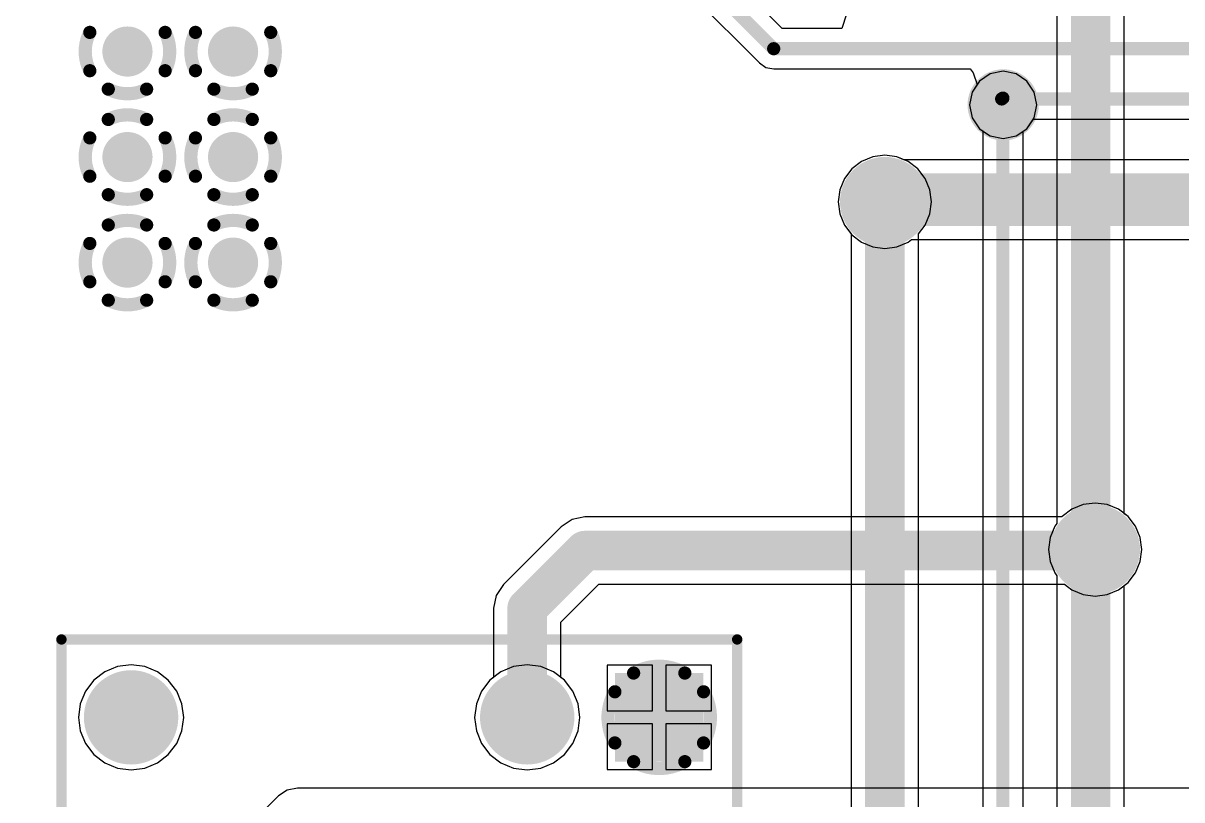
# Model space of a CAD drawing. Header units: millimetres. Extents: x 6.83 to 16.18, y 4.59 to 12.3.
# Drawn here: x 7.531 to 8.408, y 9.695 to 10.284 of the extents above; entities that cross this region are included whole.
import ezdxf

# ---------------------------------------------------------------- set-up
doc = ezdxf.new("R2010")
doc.units = ezdxf.units.MM
doc.header["$MEASUREMENT"] = 0
for name, color, linetype in [('BottomLayer', 5, 'Continuous'), ('BottomSolder', 6, 'Continuous'), ('InternalPlane1', 76, 'Continuous'), ('InternalPlane2', 16, 'Continuous'), ('MultiLayer', 9, 'Continuous'), ('PadHoleLayer', 156, 'Continuous'), ('TopLayer', 1, 'Continuous'), ('TopOverlay', 2, 'Continuous'), ('TopSolder', 216, 'Continuous'), ('ViaHoleLayer', 16, 'Continuous')]:
    doc.layers.add(name, color=color, linetype=linetype)

# ---------------------------------------------------------------- blocks, each defined once
blk = doc.blocks.new('R_____OMRON5V_30')
at = {"layer": 'BottomLayer', "const_width": 0.0295275}
for points in [[(0.1852362, 0, 1), (0.2147638, 0, 1)], [(-0.0147638, -0.1, 1), (0.0147638, -0.1, 1)], [(0.1852362, -0.1, 1), (0.2147638, -0.1, 1)], [(-0.0147638, -0.4, 1), (0.0147638, -0.4, 1)], [(0.1852362, -0.4, 1), (0.2147638, -0.4, 1)]]:
    blk.add_lwpolyline(points, format="xyb", close=True, dxfattribs=at)
at = {"layer": 'BottomLayer'}
blk.add_solid([(-0.0295275, -0.0295275), (0.0295275, -0.0295275), (-0.0295275, 0.0295275), (0.0295275, 0.0295275)], dxfattribs=at)
at = {"layer": 'BottomSolder', "const_width": 0.0335275}
for points in [[(0.1832362, 0, 1), (0.2167638, 0, 1)], [(-0.0167638, -0.1, 1), (0.0167638, -0.1, 1)], [(0.1832362, -0.1, 1), (0.2167638, -0.1, 1)], [(-0.0167638, -0.4, 1), (0.0167638, -0.4, 1)], [(0.1832362, -0.4, 1), (0.2167638, -0.4, 1)]]:
    blk.add_lwpolyline(points, format="xyb", close=True, dxfattribs=at)
at = {"layer": 'BottomSolder'}
blk.add_solid([(-0.0335275, -0.0335275), (0.0335275, -0.0335275), (-0.0335275, 0.0335275), (0.0335275, 0.0335275)], dxfattribs=at)
at = {"layer": 'InternalPlane1', "const_width": 0.01}
for points in [[(-0.0193898, 0.033584, -0.2679491924313147), (0.0193897, 0.033584)], [(-0.033584, -0.0193898, -0.2679491924313147), (-0.033584, 0.0193897)], [(0.033584, 0.0193898, -0.2679491924313147), (0.033584, -0.0193897)], [(0.0193898, -0.033584, -0.2679491924313147), (-0.0193897, -0.033584)]]:
    blk.add_lwpolyline(points, format="xyb", dxfattribs=at)
at = {"layer": 'InternalPlane1'}
for points, const_width in [([(-0.0218898, 0.033584, 1), (-0.0168898, 0.033584, 1)], 0.005), ([(0.0168897, 0.033584, 1), (0.0218897, 0.033584, 1)], 0.005), ([(0.1831102, 0, 1), (0.2168898, 0, 1)], 0.0337795), ([(-0.036084, 0.0193897, 1), (-0.031084, 0.0193897, 1)], 0.005), ([(0.031084, 0.0193898, 1), (0.036084, 0.0193898, 1)], 0.005), ([(-0.036084, -0.0193898, 1), (-0.031084, -0.0193898, 1)], 0.005), ([(0.031084, -0.0193897, 1), (0.036084, -0.0193897, 1)], 0.005), ([(-0.0218897, -0.033584, 1), (-0.0168897, -0.033584, 1)], 0.005), ([(0.0168898, -0.033584, 1), (0.0218898, -0.033584, 1)], 0.005), ([(-0.017874, -0.1, 1), (0.017874, -0.1, 1)], 0.035748), ([(0.182126, -0.1, 1), (0.217874, -0.1, 1)], 0.035748), ([(-0.017874, -0.4, 1), (0.017874, -0.4, 1)], 0.035748), ([(0.182126, -0.4, 1), (0.217874, -0.4, 1)], 0.035748)]:
    blk.add_lwpolyline(points, format="xyb", close=True, dxfattribs=dict(at, const_width=const_width))
at = {"layer": 'InternalPlane2', "const_width": 0.01}
for points in [[(-0.0193898, 0.033584, -0.2679491924313147), (0.0193897, 0.033584)], [(-0.033584, -0.0193898, -0.2679491924313147), (-0.033584, 0.0193897)], [(0.033584, 0.0193898, -0.2679491924313147), (0.033584, -0.0193897)], [(0.0193898, -0.033584, -0.2679491924313147), (-0.0193897, -0.033584)]]:
    blk.add_lwpolyline(points, format="xyb", dxfattribs=at)
at = {"layer": 'InternalPlane2'}
for points, const_width in [([(-0.0218898, 0.033584, 1), (-0.0168898, 0.033584, 1)], 0.005), ([(0.0168897, 0.033584, 1), (0.0218897, 0.033584, 1)], 0.005), ([(0.1831102, 0, 1), (0.2168898, 0, 1)], 0.0337795), ([(-0.036084, 0.0193897, 1), (-0.031084, 0.0193897, 1)], 0.005), ([(0.031084, 0.0193898, 1), (0.036084, 0.0193898, 1)], 0.005), ([(-0.036084, -0.0193898, 1), (-0.031084, -0.0193898, 1)], 0.005), ([(0.031084, -0.0193897, 1), (0.036084, -0.0193897, 1)], 0.005), ([(-0.0218897, -0.033584, 1), (-0.0168897, -0.033584, 1)], 0.005), ([(0.0168898, -0.033584, 1), (0.0218898, -0.033584, 1)], 0.005), ([(-0.017874, -0.1, 1), (0.017874, -0.1, 1)], 0.035748), ([(0.182126, -0.1, 1), (0.217874, -0.1, 1)], 0.035748), ([(-0.017874, -0.4, 1), (0.017874, -0.4, 1)], 0.035748), ([(0.182126, -0.4, 1), (0.217874, -0.4, 1)], 0.035748)]:
    blk.add_lwpolyline(points, format="xyb", close=True, dxfattribs=dict(at, const_width=const_width))
at = {"layer": 'MultiLayer', "const_width": 0.0295275}
for points in [[(0.1852362, 0, 1), (0.2147638, 0, 1)], [(-0.0147638, -0.1, 1), (0.0147638, -0.1, 1)], [(0.1852362, -0.1, 1), (0.2147638, -0.1, 1)], [(-0.0147638, -0.4, 1), (0.0147638, -0.4, 1)], [(0.1852362, -0.4, 1), (0.2147638, -0.4, 1)]]:
    blk.add_lwpolyline(points, format="xyb", close=True, dxfattribs=at)
at = {"layer": 'MultiLayer'}
blk.add_solid([(-0.0295275, -0.0295275), (0.0295275, -0.0295275), (-0.0295275, 0.0295275), (0.0295275, 0.0295275)], dxfattribs=at)
at = {"layer": 'PadHoleLayer'}
for points, const_width in [([(-0.0068898, 0, 1), (0.0068898, 0, 1)], 0.0137795), ([(0.1931102, 0, 1), (0.2068898, 0, 1)], 0.0137795), ([(-0.007874, -0.1, 1), (0.007874, -0.1, 1)], 0.015748), ([(0.192126, -0.1, 1), (0.207874, -0.1, 1)], 0.015748), ([(-0.007874, -0.4, 1), (0.007874, -0.4, 1)], 0.015748), ([(0.192126, -0.4, 1), (0.207874, -0.4, 1)], 0.015748)]:
    blk.add_lwpolyline(points, format="xyb", close=True, dxfattribs=dict(at, const_width=const_width))
at = {"layer": 'TopLayer', "const_width": 0.0295275}
for points in [[(0.1852362, 0, 1), (0.2147638, 0, 1)], [(-0.0147638, -0.1, 1), (0.0147638, -0.1, 1)], [(0.1852362, -0.1, 1), (0.2147638, -0.1, 1)], [(-0.0147638, -0.4, 1), (0.0147638, -0.4, 1)], [(0.1852362, -0.4, 1), (0.2147638, -0.4, 1)]]:
    blk.add_lwpolyline(points, format="xyb", close=True, dxfattribs=at)
at = {"layer": 'TopLayer'}
blk.add_solid([(-0.0295275, -0.0295275), (0.0295275, -0.0295275), (-0.0295275, 0.0295275), (0.0295275, 0.0295275)], dxfattribs=at)
at = {"layer": 'TopOverlay', "const_width": 0.007874}
for points in [[(-0.0590551, -0.4527559), (-0.0590551, 0.0590551)], [(0.2559055, 0.0590551), (-0.0590551, 0.0590551)], [(0.2559055, -0.4527559), (0.2559055, 0.0590551)], [(0.2559055, -0.4527559), (-0.0590551, -0.4527559)]]:
    blk.add_lwpolyline(points, dxfattribs=at)
at = {"layer": 'TopOverlay', "const_width": 0.003937}
for points in [[(-0.0610236, 0.0590551, 1), (-0.0570866, 0.0590551, 1)], [(-0.0610236, 0.0590551, 1), (-0.0570866, 0.0590551, 1)], [(0.253937, 0.0590551, 1), (0.257874, 0.0590551, 1)], [(0.253937, 0.0590551, 1), (0.257874, 0.0590551, 1)], [(-0.0610236, -0.4527559, 1), (-0.0570866, -0.4527559, 1)], [(-0.0610236, -0.4527559, 1), (-0.0570866, -0.4527559, 1)], [(0.253937, -0.4527559, 1), (0.257874, -0.4527559, 1)], [(0.253937, -0.4527559, 1), (0.257874, -0.4527559, 1)]]:
    blk.add_lwpolyline(points, format="xyb", close=True, dxfattribs=at)
at = {"layer": 'TopSolder', "const_width": 0.0335275}
for points in [[(0.1832362, 0, 1), (0.2167638, 0, 1)], [(-0.0167638, -0.1, 1), (0.0167638, -0.1, 1)], [(0.1832362, -0.1, 1), (0.2167638, -0.1, 1)], [(-0.0167638, -0.4, 1), (0.0167638, -0.4, 1)], [(0.1832362, -0.4, 1), (0.2167638, -0.4, 1)]]:
    blk.add_lwpolyline(points, format="xyb", close=True, dxfattribs=at)
at = {"layer": 'TopSolder'}
blk.add_solid([(-0.0335275, -0.0335275), (0.0335275, -0.0335275), (-0.0335275, 0.0335275), (0.0335275, 0.0335275)], dxfattribs=at)

msp = doc.modelspace()

# ---------------------------------------------------------------- linework, layer by layer
at = {"layer": 'BottomLayer'}
for p, q in [((8.3139255, 10.4981906), (8.3139255, 9.9048532)), ((8.3649051, 9.9122464), (8.3649051, 10.4989129)), ((8.2634177, 10.2456943), (8.2551482, 10.2401688)), ((8.2731722, 10.2476346), (8.2634177, 10.2456943)), ((8.2829267, 10.2456943), (8.2731722, 10.2476346)), ((8.2911962, 10.2401688), (8.2829267, 10.2456943)), ((8.2551482, 10.2401688), (8.2496227, 10.2318993)), ((8.2967217, 10.2318993), (8.2911962, 10.2401688)), ((8.2496227, 10.2318993), (8.2476824, 10.2221448)), ((8.298662, 10.2221448), (8.2967217, 10.2318993)), ((8.2476824, 10.2221448), (8.2496227, 10.2123903)), ((8.2967217, 10.2123903), (8.298662, 10.2221448)), ((8.2496227, 10.2123903), (8.2551482, 10.2041208)), ((8.2911962, 10.2041208), (8.2967217, 10.2123903)), ((8.2551482, 10.2041208), (8.2576404, 10.2024556)), ((8.2576404, 10.2024556), (8.2576404, 9.4115061)), ((8.2882282, 10.2021376), (8.2911962, 10.2041208)), ((8.2882282, 9.4115061), (8.2882282, 10.2021376)), ((8.1744142, 10.1828004), (8.1659, 10.1792737)), ((8.183551, 10.1840033), (8.1744142, 10.1828004)), ((8.1926878, 10.1828004), (8.183551, 10.1840033)), ((8.201202, 10.1792737), (8.1926878, 10.1828004)), ((8.1585887, 10.1736636), (8.1529786, 10.1663523)), ((8.1659, 10.1792737), (8.1585887, 10.1736636)), ((8.2085133, 10.1736636), (8.201202, 10.1792737)), ((8.2141234, 10.1663523), (8.2085133, 10.1736636)), ((8.1529786, 10.1663523), (8.1494519, 10.1578381)), ((8.2176501, 10.1578381), (8.2141234, 10.1663523)), ((8.1494519, 10.1578381), (8.148249, 10.1487013)), ((8.218853, 10.1487013), (8.2176501, 10.1578381)), ((8.148249, 10.1487013), (8.1494519, 10.1395645)), ((8.2176501, 10.1395645), (8.218853, 10.1487013)), ((8.1494519, 10.1395645), (8.1529786, 10.1310503)), ((8.2141234, 10.1310503), (8.2176501, 10.1395645)), ((8.1529786, 10.1310503), (8.1580598, 10.1244283)), ((8.2090394, 10.1244246), (8.2141234, 10.1310503)), ((8.1580598, 10.1244283), (8.1580598, 8.6191542)), ((8.2090394, 8.6191542), (8.2090394, 10.1244246)), ((8.3678117, 9.9100161), (8.3649051, 9.9122464)), ((8.3734218, 9.9027048), (8.3678117, 9.9100161)), ((8.312277, 9.9027048), (8.3087503, 9.8941906)), ((8.3139255, 9.9048532), (8.312277, 9.9027048)), ((8.3769485, 9.8941906), (8.3734218, 9.9027048)), ((8.3087503, 9.8941906), (8.3075474, 9.8850538)), ((8.3781514, 9.8850538), (8.3769485, 9.8941906)), ((8.3075474, 9.8850538), (8.3087503, 9.875917)), ((8.3769485, 9.875917), (8.3781514, 9.8850538)), ((8.3087503, 9.875917), (8.312277, 9.8674028)), ((8.3734218, 9.8674028), (8.3769485, 9.875917)), ((8.312277, 9.8674028), (8.3139255, 9.8652544)), ((8.3139255, 9.8652544), (8.3139255, 9.3400263)), ((8.3678117, 9.8600915), (8.3734218, 9.8674028)), ((8.3649051, 9.8578612), (8.3678117, 9.8600915)), ((8.3649051, 9.3400263), (8.3649051, 9.8578612)), ((7.6023307, 9.7963863), (7.5927152, 9.7924034)), ((7.6126495, 9.7977448), (7.6023307, 9.7963863)), ((7.6229683, 9.7963863), (7.6126495, 9.7977448)), ((7.6325838, 9.7924034), (7.6229683, 9.7963863)), ((7.9023307, 9.7963863), (7.8927152, 9.7924034)), ((7.9126495, 9.7977448), (7.9023307, 9.7963863)), ((7.9229683, 9.7963863), (7.9126495, 9.7977448)), ((7.9325838, 9.7924034), (7.9229683, 9.7963863)), ((8.0076498, 9.7974037), (7.973122, 9.7974037)), ((7.973122, 9.7974037), (7.973122, 9.7628761)), ((8.0076498, 9.7628761), (8.0076498, 9.7974037)), ((8.052177, 9.7974037), (8.0176498, 9.7974037)), ((8.0176498, 9.7974037), (8.0176498, 9.7628761)), ((8.052177, 9.7628761), (8.052177, 9.7974037)), ((7.5844581, 9.7860676), (7.5781223, 9.7778105)), ((7.5927152, 9.7924034), (7.5844581, 9.7860676)), ((7.6408409, 9.7860676), (7.6325838, 9.7924034)), ((7.6471767, 9.7778105), (7.6408409, 9.7860676)), ((7.8844581, 9.7860676), (7.8781223, 9.7778105)), ((7.8927152, 9.7924034), (7.8844581, 9.7860676)), ((7.9408409, 9.7860676), (7.9325838, 9.7924034)), ((7.9471767, 9.7778105), (7.9408409, 9.7860676)), ((7.5781223, 9.7778105), (7.5741394, 9.768195)), ((7.6511596, 9.768195), (7.6471767, 9.7778105)), ((7.8781223, 9.7778105), (7.8741394, 9.768195)), ((7.9511596, 9.768195), (7.9471767, 9.7778105)), ((7.5741394, 9.768195), (7.5727809, 9.7578762)), ((7.6525181, 9.7578762), (7.6511596, 9.768195)), ((7.8741394, 9.768195), (7.8727809, 9.7578762)), ((7.9525181, 9.7578762), (7.9511596, 9.768195)), ((7.973122, 9.7628761), (8.0076498, 9.7628761)), ((8.0176498, 9.7628761), (8.052177, 9.7628761)), ((7.5727809, 9.7578762), (7.5741394, 9.7475574)), ((7.6511596, 9.7475574), (7.6525181, 9.7578762)), ((7.8727809, 9.7578762), (7.8741394, 9.7475574)), ((7.9511596, 9.7475574), (7.9525181, 9.7578762)), ((8.0076498, 9.7528761), (7.973122, 9.7528761)), ((7.973122, 9.7528761), (7.973122, 9.7183487)), ((8.0076498, 9.7183487), (8.0076498, 9.7528761)), ((8.052177, 9.7528761), (8.0176498, 9.7528761)), ((8.0176498, 9.7528761), (8.0176498, 9.7183487)), ((8.052177, 9.7183487), (8.052177, 9.7528761)), ((7.5741394, 9.7475574), (7.5781223, 9.7379419)), ((7.6471767, 9.7379419), (7.6511596, 9.7475574)), ((7.8741394, 9.7475574), (7.8781223, 9.7379419)), ((7.9471767, 9.7379419), (7.9511596, 9.7475574)), ((7.5781223, 9.7379419), (7.5844581, 9.7296848)), ((7.6408409, 9.7296848), (7.6471767, 9.7379419)), ((7.8781223, 9.7379419), (7.8844581, 9.7296848)), ((7.9408409, 9.7296848), (7.9471767, 9.7379419)), ((7.5844581, 9.7296848), (7.5927152, 9.723349)), ((7.6325838, 9.723349), (7.6408409, 9.7296848)), ((7.8844581, 9.7296848), (7.8927152, 9.723349)), ((7.9325838, 9.723349), (7.9408409, 9.7296848)), ((7.5927152, 9.723349), (7.6023307, 9.7193661)), ((7.6023307, 9.7193661), (7.6126495, 9.7180076)), ((7.6126495, 9.7180076), (7.6229683, 9.7193661)), ((7.6229683, 9.7193661), (7.6325838, 9.723349)), ((7.8927152, 9.723349), (7.9023307, 9.7193661)), ((7.9023307, 9.7193661), (7.9126495, 9.7180076)), ((7.9126495, 9.7180076), (7.9229683, 9.7193661)), ((7.9229683, 9.7193661), (7.9325838, 9.723349)), ((7.973122, 9.7183487), (8.0076498, 9.7183487)), ((8.0176498, 9.7183487), (8.052177, 9.7183487))]:
    msp.add_line(p, q, dxfattribs=at)
for points, const_width in [([(8.3394153, 9.3157515), (8.3394153, 10.5245967)], 0.03), ([(8.2729343, 9.3916579), (8.2729343, 10.227291)], 0.01), ([(8.1835496, 7.4659459), (8.1835496, 10.1497545)], 0.03)]:
    msp.add_lwpolyline(points, dxfattribs=dict(at, const_width=const_width))
for points, const_width in [([(7.6023932, 10.2625978, 1), (7.6173932, 10.2625978, 1)], 0.015), ([(7.6823932, 10.2625978, 1), (7.6973932, 10.2625978, 1)], 0.015), ([(8.2656722, 10.2221448, 1), (8.2806722, 10.2221448, 1)], 0.015), ([(8.2704343, 10.227291, 1), (8.2754343, 10.227291, 1)], 0.005), ([(7.6023932, 10.1825978, 1), (7.6173932, 10.1825978, 1)], 0.015), ([(7.6823932, 10.1825978, 1), (7.6973932, 10.1825978, 1)], 0.015), ([(8.171051, 10.1487013, 1), (8.196051, 10.1487013, 1)], 0.025), ([(8.1760496, 10.1497545, 1), (8.1910496, 10.1497545, 1)], 0.015), ([(7.6023932, 10.1025978, 1), (7.6173932, 10.1025978, 1)], 0.015), ([(7.6823932, 10.1025978, 1), (7.6973932, 10.1025978, 1)], 0.015), ([(8.3303494, 9.8850538, 1), (8.3553494, 9.8850538, 1)], 0.025)]:
    msp.add_lwpolyline(points, format="xyb", close=True, dxfattribs=dict(at, const_width=const_width))
at = {"layer": 'BottomSolder'}
for points, const_width in [([(7.6003932, 10.2625978, 1), (7.6193932, 10.2625978, 1)], 0.019), ([(7.6803932, 10.2625978, 1), (7.6993932, 10.2625978, 1)], 0.019), ([(8.2636722, 10.2221448, 1), (8.2826722, 10.2221448, 1)], 0.019), ([(7.6003932, 10.1825978, 1), (7.6193932, 10.1825978, 1)], 0.019), ([(7.6803932, 10.1825978, 1), (7.6993932, 10.1825978, 1)], 0.019), ([(8.169051, 10.1487013, 1), (8.198051, 10.1487013, 1)], 0.029), ([(7.6003932, 10.1025978, 1), (7.6193932, 10.1025978, 1)], 0.019), ([(7.6803932, 10.1025978, 1), (7.6993932, 10.1025978, 1)], 0.019), ([(8.3283494, 9.8850538, 1), (8.3573494, 9.8850538, 1)], 0.029)]:
    msp.add_lwpolyline(points, format="xyb", close=True, dxfattribs=dict(at, const_width=const_width))
at = {"layer": 'InternalPlane1', "const_width": 0.01}
for points in [[(7.581381, 10.2480701, -0.2400787590800461), (7.581381, 10.2771255)], [(7.6384054, 10.2771255, -0.2400787590800461), (7.6384054, 10.2480701)], [(7.661381, 10.2480701, -0.2400787590800461), (7.661381, 10.2771255)], [(7.7184054, 10.2771255, -0.2400787590800461), (7.7184054, 10.2480701)], [(7.6244209, 10.2340856, -0.2400787590800461), (7.5953655, 10.2340856)], [(7.7044209, 10.2340856, -0.2400787590800461), (7.6753655, 10.2340856)], [(7.5953655, 10.21111, -0.2400787590800461), (7.6244209, 10.21111)], [(7.6753655, 10.21111, -0.2400787590800461), (7.7044209, 10.21111)], [(7.581381, 10.1680701, -0.2400787590800461), (7.581381, 10.1971255)], [(7.6384054, 10.1971255, -0.2400787590800461), (7.6384054, 10.1680701)], [(7.661381, 10.1680701, -0.2400787590800461), (7.661381, 10.1971255)], [(7.7184054, 10.1971255, -0.2400787590800461), (7.7184054, 10.1680701)], [(7.6244209, 10.1540856, -0.2400787590800461), (7.5953655, 10.1540856)], [(7.7044209, 10.1540856, -0.2400787590800461), (7.6753655, 10.1540856)], [(7.5953655, 10.13111, -0.2400787590800461), (7.6244209, 10.13111)], [(7.6753655, 10.13111, -0.2400787590800461), (7.7044209, 10.13111)], [(7.581381, 10.0880701, -0.2400787590800461), (7.581381, 10.1171255)], [(7.6384054, 10.1171255, -0.2400787590800461), (7.6384054, 10.0880701)], [(7.661381, 10.0880701, -0.2400787590800461), (7.661381, 10.1171255)], [(7.7184054, 10.1171255, -0.2400787590800461), (7.7184054, 10.0880701)], [(7.6244209, 10.0740856, -0.2400787590800461), (7.5953655, 10.0740856)], [(7.7044209, 10.0740856, -0.2400787590800461), (7.6753655, 10.0740856)]]:
    msp.add_lwpolyline(points, format="xyb", dxfattribs=at)
at = {"layer": 'InternalPlane1'}
for points, const_width in [([(7.578881, 10.2771255, 1), (7.583881, 10.2771255, 1)], 0.005), ([(7.6359054, 10.2771255, 1), (7.6409054, 10.2771255, 1)], 0.005), ([(7.658881, 10.2771255, 1), (7.663881, 10.2771255, 1)], 0.005), ([(7.7159054, 10.2771255, 1), (7.7209054, 10.2771255, 1)], 0.005), ([(7.578881, 10.2480701, 1), (7.583881, 10.2480701, 1)], 0.005), ([(7.6359054, 10.2480701, 1), (7.6409054, 10.2480701, 1)], 0.005), ([(7.658881, 10.2480701, 1), (7.663881, 10.2480701, 1)], 0.005), ([(7.7159054, 10.2480701, 1), (7.7209054, 10.2480701, 1)], 0.005), ([(8.2596722, 10.2221448, 1), (8.2866722, 10.2221448, 1)], 0.027), ([(7.5928655, 10.2340856, 1), (7.5978655, 10.2340856, 1)], 0.005), ([(7.6219209, 10.2340856, 1), (7.6269209, 10.2340856, 1)], 0.005), ([(7.6728655, 10.2340856, 1), (7.6778655, 10.2340856, 1)], 0.005), ([(7.7019209, 10.2340856, 1), (7.7069209, 10.2340856, 1)], 0.005), ([(7.5928655, 10.21111, 1), (7.5978655, 10.21111, 1)], 0.005), ([(7.6219209, 10.21111, 1), (7.6269209, 10.21111, 1)], 0.005), ([(7.6728655, 10.21111, 1), (7.6778655, 10.21111, 1)], 0.005), ([(7.7019209, 10.21111, 1), (7.7069209, 10.21111, 1)], 0.005), ([(7.578881, 10.1971255, 1), (7.583881, 10.1971255, 1)], 0.005), ([(7.6359054, 10.1971255, 1), (7.6409054, 10.1971255, 1)], 0.005), ([(7.658881, 10.1971255, 1), (7.663881, 10.1971255, 1)], 0.005), ([(7.7159054, 10.1971255, 1), (7.7209054, 10.1971255, 1)], 0.005), ([(8.166551, 10.1487013, 1), (8.200551, 10.1487013, 1)], 0.034), ([(7.578881, 10.1680701, 1), (7.583881, 10.1680701, 1)], 0.005), ([(7.6359054, 10.1680701, 1), (7.6409054, 10.1680701, 1)], 0.005), ([(7.658881, 10.1680701, 1), (7.663881, 10.1680701, 1)], 0.005), ([(7.7159054, 10.1680701, 1), (7.7209054, 10.1680701, 1)], 0.005), ([(7.5928655, 10.1540856, 1), (7.5978655, 10.1540856, 1)], 0.005), ([(7.6219209, 10.1540856, 1), (7.6269209, 10.1540856, 1)], 0.005), ([(7.6728655, 10.1540856, 1), (7.6778655, 10.1540856, 1)], 0.005), ([(7.7019209, 10.1540856, 1), (7.7069209, 10.1540856, 1)], 0.005), ([(7.5928655, 10.13111, 1), (7.5978655, 10.13111, 1)], 0.005), ([(7.6219209, 10.13111, 1), (7.6269209, 10.13111, 1)], 0.005), ([(7.6728655, 10.13111, 1), (7.6778655, 10.13111, 1)], 0.005), ([(7.7019209, 10.13111, 1), (7.7069209, 10.13111, 1)], 0.005), ([(7.578881, 10.1171255, 1), (7.583881, 10.1171255, 1)], 0.005), ([(7.6359054, 10.1171255, 1), (7.6409054, 10.1171255, 1)], 0.005), ([(7.658881, 10.1171255, 1), (7.663881, 10.1171255, 1)], 0.005), ([(7.7159054, 10.1171255, 1), (7.7209054, 10.1171255, 1)], 0.005), ([(7.578881, 10.0880701, 1), (7.583881, 10.0880701, 1)], 0.005), ([(7.6359054, 10.0880701, 1), (7.6409054, 10.0880701, 1)], 0.005), ([(7.658881, 10.0880701, 1), (7.663881, 10.0880701, 1)], 0.005), ([(7.7159054, 10.0880701, 1), (7.7209054, 10.0880701, 1)], 0.005), ([(7.5928655, 10.0740856, 1), (7.5978655, 10.0740856, 1)], 0.005), ([(7.6219209, 10.0740856, 1), (7.6269209, 10.0740856, 1)], 0.005), ([(7.6728655, 10.0740856, 1), (7.6778655, 10.0740856, 1)], 0.005), ([(7.7019209, 10.0740856, 1), (7.7069209, 10.0740856, 1)], 0.005), ([(8.3258494, 9.8850538, 1), (8.3598494, 9.8850538, 1)], 0.034)]:
    msp.add_lwpolyline(points, format="xyb", close=True, dxfattribs=dict(at, const_width=const_width))
at = {"layer": 'InternalPlane2', "const_width": 0.01}
for points in [[(7.581381, 10.2480701, -0.2400787590800461), (7.581381, 10.2771255)], [(7.6384054, 10.2771255, -0.2400787590800461), (7.6384054, 10.2480701)], [(7.661381, 10.2480701, -0.2400787590800461), (7.661381, 10.2771255)], [(7.7184054, 10.2771255, -0.2400787590800461), (7.7184054, 10.2480701)], [(7.6244209, 10.2340856, -0.2400787590800461), (7.5953655, 10.2340856)], [(7.7044209, 10.2340856, -0.2400787590800461), (7.6753655, 10.2340856)], [(7.5953655, 10.21111, -0.2400787590800461), (7.6244209, 10.21111)], [(7.6753655, 10.21111, -0.2400787590800461), (7.7044209, 10.21111)], [(7.581381, 10.1680701, -0.2400787590800461), (7.581381, 10.1971255)], [(7.6384054, 10.1971255, -0.2400787590800461), (7.6384054, 10.1680701)], [(7.661381, 10.1680701, -0.2400787590800461), (7.661381, 10.1971255)], [(7.7184054, 10.1971255, -0.2400787590800461), (7.7184054, 10.1680701)], [(7.6244209, 10.1540856, -0.2400787590800461), (7.5953655, 10.1540856)], [(7.7044209, 10.1540856, -0.2400787590800461), (7.6753655, 10.1540856)], [(7.5953655, 10.13111, -0.2400787590800461), (7.6244209, 10.13111)], [(7.6753655, 10.13111, -0.2400787590800461), (7.7044209, 10.13111)], [(7.581381, 10.0880701, -0.2400787590800461), (7.581381, 10.1171255)], [(7.6384054, 10.1171255, -0.2400787590800461), (7.6384054, 10.0880701)], [(7.661381, 10.0880701, -0.2400787590800461), (7.661381, 10.1171255)], [(7.7184054, 10.1171255, -0.2400787590800461), (7.7184054, 10.0880701)], [(7.6244209, 10.0740856, -0.2400787590800461), (7.5953655, 10.0740856)], [(7.7044209, 10.0740856, -0.2400787590800461), (7.6753655, 10.0740856)]]:
    msp.add_lwpolyline(points, format="xyb", dxfattribs=at)
at = {"layer": 'InternalPlane2'}
for points, const_width in [([(7.578881, 10.2771255, 1), (7.583881, 10.2771255, 1)], 0.005), ([(7.6359054, 10.2771255, 1), (7.6409054, 10.2771255, 1)], 0.005), ([(7.658881, 10.2771255, 1), (7.663881, 10.2771255, 1)], 0.005), ([(7.7159054, 10.2771255, 1), (7.7209054, 10.2771255, 1)], 0.005), ([(7.578881, 10.2480701, 1), (7.583881, 10.2480701, 1)], 0.005), ([(7.6359054, 10.2480701, 1), (7.6409054, 10.2480701, 1)], 0.005), ([(7.658881, 10.2480701, 1), (7.663881, 10.2480701, 1)], 0.005), ([(7.7159054, 10.2480701, 1), (7.7209054, 10.2480701, 1)], 0.005), ([(8.2596722, 10.2221448, 1), (8.2866722, 10.2221448, 1)], 0.027), ([(7.5928655, 10.2340856, 1), (7.5978655, 10.2340856, 1)], 0.005), ([(7.6219209, 10.2340856, 1), (7.6269209, 10.2340856, 1)], 0.005), ([(7.6728655, 10.2340856, 1), (7.6778655, 10.2340856, 1)], 0.005), ([(7.7019209, 10.2340856, 1), (7.7069209, 10.2340856, 1)], 0.005), ([(7.5928655, 10.21111, 1), (7.5978655, 10.21111, 1)], 0.005), ([(7.6219209, 10.21111, 1), (7.6269209, 10.21111, 1)], 0.005), ([(7.6728655, 10.21111, 1), (7.6778655, 10.21111, 1)], 0.005), ([(7.7019209, 10.21111, 1), (7.7069209, 10.21111, 1)], 0.005), ([(7.578881, 10.1971255, 1), (7.583881, 10.1971255, 1)], 0.005), ([(7.6359054, 10.1971255, 1), (7.6409054, 10.1971255, 1)], 0.005), ([(7.658881, 10.1971255, 1), (7.663881, 10.1971255, 1)], 0.005), ([(7.7159054, 10.1971255, 1), (7.7209054, 10.1971255, 1)], 0.005), ([(8.166551, 10.1487013, 1), (8.200551, 10.1487013, 1)], 0.034), ([(7.578881, 10.1680701, 1), (7.583881, 10.1680701, 1)], 0.005), ([(7.6359054, 10.1680701, 1), (7.6409054, 10.1680701, 1)], 0.005), ([(7.658881, 10.1680701, 1), (7.663881, 10.1680701, 1)], 0.005), ([(7.7159054, 10.1680701, 1), (7.7209054, 10.1680701, 1)], 0.005), ([(7.5928655, 10.1540856, 1), (7.5978655, 10.1540856, 1)], 0.005), ([(7.6219209, 10.1540856, 1), (7.6269209, 10.1540856, 1)], 0.005), ([(7.6728655, 10.1540856, 1), (7.6778655, 10.1540856, 1)], 0.005), ([(7.7019209, 10.1540856, 1), (7.7069209, 10.1540856, 1)], 0.005), ([(7.5928655, 10.13111, 1), (7.5978655, 10.13111, 1)], 0.005), ([(7.6219209, 10.13111, 1), (7.6269209, 10.13111, 1)], 0.005), ([(7.6728655, 10.13111, 1), (7.6778655, 10.13111, 1)], 0.005), ([(7.7019209, 10.13111, 1), (7.7069209, 10.13111, 1)], 0.005), ([(7.578881, 10.1171255, 1), (7.583881, 10.1171255, 1)], 0.005), ([(7.6359054, 10.1171255, 1), (7.6409054, 10.1171255, 1)], 0.005), ([(7.658881, 10.1171255, 1), (7.663881, 10.1171255, 1)], 0.005), ([(7.7159054, 10.1171255, 1), (7.7209054, 10.1171255, 1)], 0.005), ([(7.578881, 10.0880701, 1), (7.583881, 10.0880701, 1)], 0.005), ([(7.6359054, 10.0880701, 1), (7.6409054, 10.0880701, 1)], 0.005), ([(7.658881, 10.0880701, 1), (7.663881, 10.0880701, 1)], 0.005), ([(7.7159054, 10.0880701, 1), (7.7209054, 10.0880701, 1)], 0.005), ([(7.5928655, 10.0740856, 1), (7.5978655, 10.0740856, 1)], 0.005), ([(7.6219209, 10.0740856, 1), (7.6269209, 10.0740856, 1)], 0.005), ([(7.6728655, 10.0740856, 1), (7.6778655, 10.0740856, 1)], 0.005), ([(7.7019209, 10.0740856, 1), (7.7069209, 10.0740856, 1)], 0.005), ([(8.3258494, 9.8850538, 1), (8.3598494, 9.8850538, 1)], 0.034)]:
    msp.add_lwpolyline(points, format="xyb", close=True, dxfattribs=dict(at, const_width=const_width))
at = {"layer": 'MultiLayer'}
for points, const_width in [([(7.6023932, 10.2625978, 1), (7.6173932, 10.2625978, 1)], 0.015), ([(7.6823932, 10.2625978, 1), (7.6973932, 10.2625978, 1)], 0.015), ([(8.2656722, 10.2221448, 1), (8.2806722, 10.2221448, 1)], 0.015), ([(7.6023932, 10.1825978, 1), (7.6173932, 10.1825978, 1)], 0.015), ([(7.6823932, 10.1825978, 1), (7.6973932, 10.1825978, 1)], 0.015), ([(8.171051, 10.1487013, 1), (8.196051, 10.1487013, 1)], 0.025), ([(7.6023932, 10.1025978, 1), (7.6173932, 10.1025978, 1)], 0.015), ([(7.6823932, 10.1025978, 1), (7.6973932, 10.1025978, 1)], 0.015), ([(8.3303494, 9.8850538, 1), (8.3553494, 9.8850538, 1)], 0.025)]:
    msp.add_lwpolyline(points, format="xyb", close=True, dxfattribs=dict(at, const_width=const_width))
at = {"layer": 'TopLayer'}
for p, q in [((8.1056777, 10.2800358), (7.5332159, 10.8524976)), ((7.5160666, 10.8263893), (8.0885284, 10.2539275)), ((8.1546145, 10.290924), (8.1509487, 10.2800358)), ((8.1509487, 10.2800358), (8.1056777, 10.2800358)), ((8.0885284, 10.2539275), (8.0934901, 10.2506122)), ((8.0934901, 10.2506122), (8.0993428, 10.249448)), ((8.0993428, 10.249448), (8.2482246, 10.249448)), ((8.2482246, 10.249448), (8.2503947, 10.2465395)), ((8.2503947, 10.2465395), (8.2534565, 10.237637)), ((8.2534565, 10.237637), (8.2496227, 10.2318993)), ((8.2496227, 10.2318993), (8.2476824, 10.2221448)), ((8.2476824, 10.2221448), (8.2496227, 10.2123903)), ((8.2496227, 10.2123903), (8.2551482, 10.2041208)), ((8.2911962, 10.2041208), (8.2960368, 10.2113652)), ((8.2960368, 10.2113652), (13.2909942, 10.2113652)), ((8.2551482, 10.2041208), (8.2634177, 10.1985953)), ((8.2634177, 10.1985953), (8.2731722, 10.196655)), ((8.2731722, 10.196655), (8.2829267, 10.1985953)), ((8.2829267, 10.1985953), (8.2911962, 10.2041208)), ((8.1744142, 10.1828004), (8.1659, 10.1792737)), ((8.183551, 10.1840033), (8.1744142, 10.1828004)), ((8.1926878, 10.1828004), (8.183551, 10.1840033)), ((8.1979517, 10.18062), (8.1926878, 10.1828004)), ((8.9020577, 10.18062), (8.1979517, 10.18062)), ((8.1585887, 10.1736636), (8.1529786, 10.1663523)), ((8.1659, 10.1792737), (8.1585887, 10.1736636)), ((8.1529786, 10.1663523), (8.1494519, 10.1578381)), ((8.1494519, 10.1578381), (8.148249, 10.1487013)), ((8.148249, 10.1487013), (8.1494519, 10.1395645)), ((8.1494519, 10.1395645), (8.1529786, 10.1310503)), ((8.1529786, 10.1310503), (8.1585887, 10.123739)), ((8.1585887, 10.123739), (8.1659, 10.1181289)), ((8.201202, 10.1181289), (8.2037737, 10.1201022)), ((8.2037737, 10.1201022), (8.9020577, 10.1201022)), ((8.1659, 10.1181289), (8.1744142, 10.1146022)), ((8.1744142, 10.1146022), (8.183551, 10.1133993)), ((8.183551, 10.1133993), (8.1926878, 10.1146022)), ((8.1926878, 10.1146022), (8.201202, 10.1181289)), ((8.3337126, 9.9191529), (8.3251984, 9.9156262)), ((8.3428494, 9.9203558), (8.3337126, 9.9191529)), ((8.3519862, 9.9191529), (8.3428494, 9.9203558)), ((8.3605004, 9.9156262), (8.3519862, 9.9191529)), ((7.9466002, 9.9078484), (7.9383308, 9.9023229)), ((7.9563548, 9.9097887), (7.9466002, 9.9078484)), ((8.3177126, 9.9097887), (7.9563548, 9.9097887)), ((8.3178871, 9.9100161), (8.3177126, 9.9097887)), ((8.3251984, 9.9156262), (8.3178871, 9.9100161)), ((8.3678117, 9.9100161), (8.3605004, 9.9156262)), ((8.3734218, 9.9027048), (8.3678117, 9.9100161)), ((7.9383308, 9.9023229), (7.8946255, 9.8586176)), ((8.3769485, 9.8941906), (8.3734218, 9.9027048)), ((8.3781514, 9.8850538), (8.3769485, 9.8941906)), ((8.3769485, 9.875917), (8.3781514, 9.8850538)), ((8.3734218, 9.8674028), (8.3769485, 9.875917)), ((8.3678117, 9.8600915), (8.3734218, 9.8674028)), ((7.8946255, 9.8586176), (7.8891, 9.8503481)), ((7.9381393, 9.8300354), (7.966913, 9.8588091)), ((7.966913, 9.8588091), (8.3195584, 9.8588091)), ((8.3195584, 9.8588091), (8.3251984, 9.8544814)), ((8.3605004, 9.8544814), (8.3678117, 9.8600915)), ((7.8891, 9.8503481), (7.8871597, 9.8405936)), ((8.3251984, 9.8544814), (8.3337126, 9.8509547)), ((8.3337126, 9.8509547), (8.3428494, 9.8497518)), ((8.3428494, 9.8497518), (8.3519862, 9.8509547)), ((8.3519862, 9.8509547), (8.3605004, 9.8544814)), ((7.8871597, 9.8405936), (7.8871597, 9.7881406)), ((7.9381393, 9.7881406), (7.9381393, 9.8300354)), ((7.6023307, 9.7963863), (7.5927152, 9.7924034)), ((7.6126495, 9.7977448), (7.6023307, 9.7963863)), ((7.6229683, 9.7963863), (7.6126495, 9.7977448)), ((7.6325838, 9.7924034), (7.6229683, 9.7963863)), ((8.0076498, 9.7974037), (7.973122, 9.7974037)), ((7.973122, 9.7974037), (7.973122, 9.7628761)), ((8.0076498, 9.7628761), (8.0076498, 9.7974037)), ((8.052177, 9.7974037), (8.0176498, 9.7974037)), ((8.0176498, 9.7974037), (8.0176498, 9.7628761)), ((8.052177, 9.7628761), (8.052177, 9.7974037)), ((7.5844581, 9.7860676), (7.5781223, 9.7778105)), ((7.5927152, 9.7924034), (7.5844581, 9.7860676)), ((7.6408409, 9.7860676), (7.6325838, 9.7924034)), ((7.6471767, 9.7778105), (7.6408409, 9.7860676)), ((7.8844581, 9.7860676), (7.8781223, 9.7778105)), ((7.8871597, 9.7881406), (7.8844581, 9.7860676)), ((7.9408409, 9.7860676), (7.9381393, 9.7881406)), ((7.9471767, 9.7778105), (7.9408409, 9.7860676)), ((7.5781223, 9.7778105), (7.5741394, 9.768195)), ((7.6511596, 9.768195), (7.6471767, 9.7778105)), ((7.8781223, 9.7778105), (7.8741394, 9.768195)), ((7.9511596, 9.768195), (7.9471767, 9.7778105)), ((7.5741394, 9.768195), (7.5727809, 9.7578762)), ((7.6525181, 9.7578762), (7.6511596, 9.768195)), ((7.8741394, 9.768195), (7.8727809, 9.7578762)), ((7.9525181, 9.7578762), (7.9511596, 9.768195)), ((7.973122, 9.7628761), (8.0076498, 9.7628761)), ((8.0176498, 9.7628761), (8.052177, 9.7628761)), ((7.5727809, 9.7578762), (7.5741394, 9.7475574)), ((7.6511596, 9.7475574), (7.6525181, 9.7578762)), ((7.8727809, 9.7578762), (7.8741394, 9.7475574)), ((7.9511596, 9.7475574), (7.9525181, 9.7578762)), ((8.0076498, 9.7528761), (7.973122, 9.7528761)), ((7.973122, 9.7528761), (7.973122, 9.7183487)), ((8.0076498, 9.7183487), (8.0076498, 9.7528761)), ((8.052177, 9.7528761), (8.0176498, 9.7528761)), ((8.0176498, 9.7528761), (8.0176498, 9.7183487)), ((8.052177, 9.7183487), (8.052177, 9.7528761)), ((7.5741394, 9.7475574), (7.5781223, 9.7379419)), ((7.6471767, 9.7379419), (7.6511596, 9.7475574)), ((7.8741394, 9.7475574), (7.8781223, 9.7379419)), ((7.9471767, 9.7379419), (7.9511596, 9.7475574)), ((7.5781223, 9.7379419), (7.5844581, 9.7296848)), ((7.6408409, 9.7296848), (7.6471767, 9.7379419)), ((7.8781223, 9.7379419), (7.8844581, 9.7296848)), ((7.9408409, 9.7296848), (7.9471767, 9.7379419)), ((7.5844581, 9.7296848), (7.5927152, 9.723349)), ((7.6325838, 9.723349), (7.6408409, 9.7296848)), ((7.8844581, 9.7296848), (7.8927152, 9.723349)), ((7.9325838, 9.723349), (7.9408409, 9.7296848)), ((7.5927152, 9.723349), (7.6023307, 9.7193661)), ((7.6023307, 9.7193661), (7.6126495, 9.7180076)), ((7.6126495, 9.7180076), (7.6229683, 9.7193661)), ((7.6229683, 9.7193661), (7.6325838, 9.723349)), ((7.8927152, 9.723349), (7.9023307, 9.7193661)), ((7.9023307, 9.7193661), (7.9126495, 9.7180076)), ((7.9126495, 9.7180076), (7.9229683, 9.7193661)), ((7.9229683, 9.7193661), (7.9325838, 9.723349)), ((7.973122, 9.7183487), (8.0076498, 9.7183487)), ((8.0176498, 9.7183487), (8.052177, 9.7183487)), ((7.7242499, 9.698315), (7.6223965, 9.5964616)), ((7.7308655, 9.7027354), (7.7242499, 9.698315)), ((7.7386691, 9.7042876), (7.7308655, 9.7027354)), ((10.4279062, 9.7042876), (7.7386691, 9.7042876))]:
    msp.add_line(p, q, dxfattribs=at)
for points, const_width in [([(7.5224015, 10.8416832), (8.0993428, 10.2647419)], 0.01), ([(8.0993428, 10.2647419), (13.3524502, 10.2647419)], 0.01), ([(8.2720098, 10.2266591), (13.2973291, 10.2266591)], 0.01), ([(8.1808598, 10.1501341), (8.1810868, 10.1503611)], 0.04), ([(8.1810868, 10.1503611), (8.9201173, 10.1503611)], 0.04), ([(7.9126495, 9.8405936), (7.9563548, 9.8842989)], 0.03), ([(7.9563548, 9.8842989), (8.3405848, 9.8842989)], 0.03), ([(7.9126495, 9.7578762), (7.9126495, 9.8405936)], 0.03)]:
    msp.add_lwpolyline(points, dxfattribs=dict(at, const_width=const_width))
for points, const_width in [([(7.6023932, 10.2625978, 1), (7.6173932, 10.2625978, 1)], 0.015), ([(7.6823932, 10.2625978, 1), (7.6973932, 10.2625978, 1)], 0.015), ([(8.0968428, 10.2647419, 1), (8.1018428, 10.2647419, 1)], 0.005), ([(8.0968428, 10.2647419, 1), (8.1018428, 10.2647419, 1)], 0.005), ([(8.2656722, 10.2221448, 1), (8.2806722, 10.2221448, 1)], 0.015), ([(8.2695098, 10.2266591, 1), (8.2745098, 10.2266591, 1)], 0.005), ([(7.6023932, 10.1825978, 1), (7.6173932, 10.1825978, 1)], 0.015), ([(7.6823932, 10.1825978, 1), (7.6973932, 10.1825978, 1)], 0.015), ([(8.171051, 10.1487013, 1), (8.196051, 10.1487013, 1)], 0.025), ([(8.1708598, 10.1501341, 1), (8.1908598, 10.1501341, 1)], 0.02), ([(8.1710868, 10.1503611, 1), (8.1910868, 10.1503611, 1)], 0.02), ([(8.1710868, 10.1503611, 1), (8.1910868, 10.1503611, 1)], 0.02), ([(7.6023932, 10.1025978, 1), (7.6173932, 10.1025978, 1)], 0.015), ([(7.6823932, 10.1025978, 1), (7.6973932, 10.1025978, 1)], 0.015), ([(8.3303494, 9.8850538, 1), (8.3553494, 9.8850538, 1)], 0.025), ([(7.9488548, 9.8842989, 1), (7.9638548, 9.8842989, 1)], 0.015), ([(7.9488548, 9.8842989, 1), (7.9638548, 9.8842989, 1)], 0.015), ([(8.3330848, 9.8842989, 1), (8.3480848, 9.8842989, 1)], 0.015), ([(7.9051495, 9.8405936, 1), (7.9201495, 9.8405936, 1)], 0.015), ([(7.9051495, 9.8405936, 1), (7.9201495, 9.8405936, 1)], 0.015), ([(7.9051495, 9.7578762, 1), (7.9201495, 9.7578762, 1)], 0.015)]:
    msp.add_lwpolyline(points, format="xyb", close=True, dxfattribs=dict(at, const_width=const_width))
at = {"layer": 'TopSolder'}
for points, const_width in [([(7.6003932, 10.2625978, 1), (7.6193932, 10.2625978, 1)], 0.019), ([(7.6803932, 10.2625978, 1), (7.6993932, 10.2625978, 1)], 0.019), ([(8.2636722, 10.2221448, 1), (8.2826722, 10.2221448, 1)], 0.019), ([(7.6003932, 10.1825978, 1), (7.6193932, 10.1825978, 1)], 0.019), ([(7.6803932, 10.1825978, 1), (7.6993932, 10.1825978, 1)], 0.019), ([(8.169051, 10.1487013, 1), (8.198051, 10.1487013, 1)], 0.029), ([(7.6003932, 10.1025978, 1), (7.6193932, 10.1025978, 1)], 0.019), ([(7.6803932, 10.1025978, 1), (7.6993932, 10.1025978, 1)], 0.019), ([(8.3283494, 9.8850538, 1), (8.3573494, 9.8850538, 1)], 0.029)]:
    msp.add_lwpolyline(points, format="xyb", close=True, dxfattribs=dict(at, const_width=const_width))
at = {"layer": 'ViaHoleLayer'}
for points, const_width in [([(7.6063932, 10.2625978, 1), (7.6133932, 10.2625978, 1)], 0.007), ([(7.6863932, 10.2625978, 1), (7.6933932, 10.2625978, 1)], 0.007), ([(8.2696722, 10.2221448, 1), (8.2766722, 10.2221448, 1)], 0.007), ([(7.6063932, 10.1825978, 1), (7.6133932, 10.1825978, 1)], 0.007), ([(7.6863932, 10.1825978, 1), (7.6933932, 10.1825978, 1)], 0.007), ([(8.176551, 10.1487013, 1), (8.190551, 10.1487013, 1)], 0.014), ([(7.6063932, 10.1025978, 1), (7.6133932, 10.1025978, 1)], 0.007), ([(7.6863932, 10.1025978, 1), (7.6933932, 10.1025978, 1)], 0.007), ([(8.3358494, 9.8850538, 1), (8.3498494, 9.8850538, 1)], 0.014)]:
    msp.add_lwpolyline(points, format="xyb", close=True, dxfattribs=dict(at, const_width=const_width))

# ---------------------------------------------------------------- block references
at = {"rotation": 270}
msp.add_blockref('R_____OMRON5V_30', (8.0126495, 9.7578762), dxfattribs=at)

doc.saveas('drawing.dxf')
